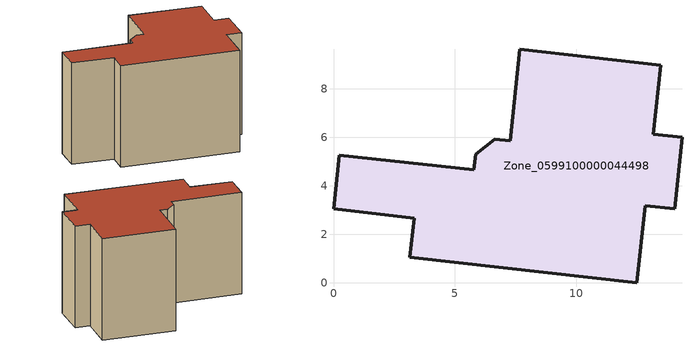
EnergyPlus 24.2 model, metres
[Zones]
Zone_0599100000044498
 floor ground (C_G): 13.18,6.12 14.37,5.99 14.07,3.05 12.86,3.18 12.51,0 3.15,1.05 3.34,2.65 0,3.04 0.24,5.25 5.78,4.65 5.86,5.29 6.64,5.91 7.28,5.85 7.69,9.62 13.49,8.97 z0
 wall outside (C_F): 3.34,2.65 3.15,1.05 12.51,0 12.86,3.18 14.07,3.05 14.37,5.99 13.18,6.12 13.49,8.97 7.69,9.62 7.28,5.85 6.64,5.91 5.86,5.29 5.78,4.65 0.24,5.25 0,3.04 3.34,2.65 z0:8.3
 roof outside (C_R): 5.78,4.65 0.24,5.25 0,3.04 3.34,2.65 3.15,1.05 12.51,0 12.86,3.18 14.07,3.05 14.37,5.99 13.18,6.12 13.49,8.97 7.69,9.62 7.28,5.85 6.64,5.91 5.86,5.29 z8.3
[BUILDING]
Pand.0599100000044498: North Axis=0; Terrain=City; Loads Convergence Tolerance Value=0.04; Temperature Convergence Tolerance Value=0.4; Solar Distribution=FullExterior; Maximum Number of Warmup Days=25; Minimum Number of Warmup Days=1
[Site:Location]
Rotterdam.The.Hague.AP_ZH_NLD Design_Conditions: Latitude=51.96; Longitude=4.45; Time Zone=1; Elevation=-4.5
[SITE:GROUNDTEMPERATURE:BUILDINGSURFACE]
18, 18, 18, 18, 18, 18, 18, 18, 18, 18, 18, 18
[MATERIAL] Thermal Absorptance=0.9; Solar Absorptance=0.7; Visible Absorptance=0.7
Name | Roughness | Thickness | Conductivity | Density | Specific Heat
G.TI.1975-1991 | MediumSmooth | 0.15 | 0.288461 | 540 | 1210
F.TI.1975-1991 | Rough | 0.3 | 0.230769 | 1920 | 840
R.TI.1975-1991 | MediumRough | 0.2 | 0.153846 | 1500 | 1000
[CONSTRUCTION]
C_G: G.TI.1975-1991
C_F: F.TI.1975-1991
C_R: R.TI.1975-1991
[ZONE]
Zone_0599100000044498: Type=1; Multiplier=1; Ceiling Height=Autocalculate; Volume=Autocalculate; Floor Area=autocalculate; Part of Total Floor Area=Yes
[ZONEINFILTRATION:DESIGNFLOWRATE]
Infil_Zone_0599100000044498: Zone or ZoneList or Space or SpaceList=Zone_0599100000044498; Schedule=AlwaysOn; Design Flow Rate Calculation Method=Flow/Area; Flow Rate per Floor Area=0.003; Constant Term Coefficient=1; Temperature Term Coefficient=0; Velocity Term Coefficient=0; Velocity Squared Term Coefficient=0
[HVACTEMPLATE:ZONE:IDEALLOADSAIRSYSTEM]
Zone_0599100000044498: Maximum Heating Supply Air Temperature=50; Minimum Cooling Supply Air Temperature=13; Maximum Heating Supply Air Humidity Ratio=0.0156; Minimum Cooling Supply Air Humidity Ratio=0.0077; Heating Limit=NoLimit; Cooling Limit=NoLimit; Dehumidification Control Type=ConstantSensibleHeatRatio; Cooling Sensible Heat Ratio=0.7; Dehumidification Setpoint=60; Humidification Control Type=None; Humidification Setpoint=30; Outdoor Air Method=None; Outdoor Air Flow Rate per Person=0.00944; Outdoor Air Flow Rate per Zone Floor Area=0; Outdoor Air Flow Rate per Zone=0; Demand Controlled Ventilation Type=None; Outdoor Air Economizer Type=NoEconomizer; Heat Recovery Type=None; Sensible Heat Recovery Effectiveness=0.7; Latent Heat Recovery Effectiveness=0.65
[ZONECONTROL:THERMOSTAT]
ThermostatControl_Zone_0599100000044498: Zone or ZoneList=Zone_0599100000044498; Control Type Schedule=DualSetpointControlType; Control 1=Thermostat_Zone_0599100000044498; Temperature Difference Between Cutout And Setpoint=0
[THERMOSTATSETPOINT:DUALSETPOINT]
Thermostat_Zone_0599100000044498: Heating Setpoint Temperature Schedule=HeatingSetpoint_Zone_0599100000044498; Cooling Setpoint Temperature Schedule=CoolingSetpoint_Zone_0599100000044498
[SCHEDULE:COMPACT]
HeatingSetpoint_Zone_0599100000044498: Through: 12/31, For: AllDays, Until: 24:00, 21
CoolingSetpoint_Zone_0599100000044498: Through: 12/31, For: AllDays, Until: 24:00, 24
DualSetpointControlType: Through: 12/31, For: AllDays, Until: 24:00, 4
AlwaysOn: Through: 12/31, For: AllDays, Until: 24:00, 1
